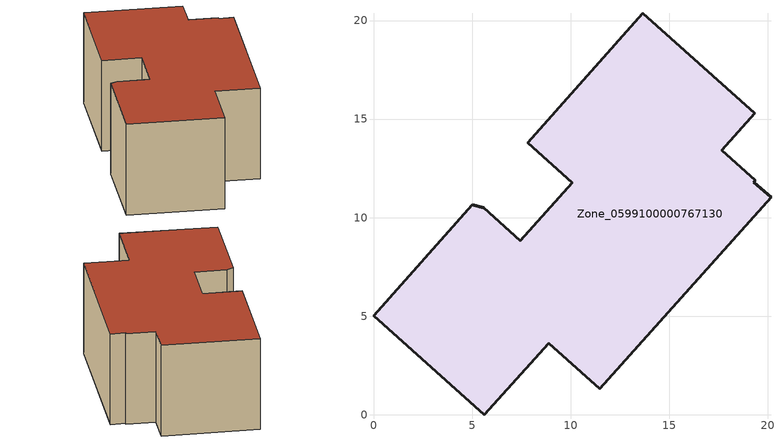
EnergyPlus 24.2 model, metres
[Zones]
Zone_0599100000767130
 floor ground (C_G): 5.01,10.65 5.58,10.5 7.46,8.83 10.09,11.78 7.82,13.8 13.68,20.37 19.36,15.3 17.67,13.42 19.39,11.89 19.3,11.79 20.17,11.03 11.48,1.31 8.9,3.63 5.63,0 0,5.03 z6.89
 wall outside (C_F): 19.36,15.3 13.68,20.37 7.82,13.8 10.09,11.78 7.46,8.83 5.58,10.5 5.01,10.65 0,5.03 5.63,0 8.9,3.63 11.48,1.31 20.17,11.03 19.3,11.79 19.39,11.89 17.67,13.42 19.36,15.3 z6.89:14.42
 roof outside (C_R): 5.58,10.5 5.01,10.65 0,5.03 5.63,0 8.9,3.63 11.48,1.31 20.17,11.03 19.3,11.79 19.39,11.89 17.67,13.42 19.36,15.3 13.68,20.37 7.82,13.8 10.09,11.78 7.46,8.83 z14.42
[BUILDING]
Pand.0599100000767130: North Axis=0; Terrain=City; Loads Convergence Tolerance Value=0.04; Temperature Convergence Tolerance Value=0.4; Solar Distribution=FullExterior; Maximum Number of Warmup Days=25; Minimum Number of Warmup Days=1
[Site:Location]
Rotterdam.The.Hague.AP_ZH_NLD Design_Conditions: Latitude=51.96; Longitude=4.45; Time Zone=1; Elevation=-4.5
[SITE:GROUNDTEMPERATURE:BUILDINGSURFACE]
18, 18, 18, 18, 18, 18, 18, 18, 18, 18, 18, 18
[MATERIAL] Thermal Absorptance=0.9; Solar Absorptance=0.7; Visible Absorptance=0.7
Name | Roughness | Thickness | Conductivity | Density | Specific Heat
G.D.2006-2014 | MediumSmooth | 0.15 | 0.06 | 540 | 1210
F.D.2006-2014 | Rough | 0.3 | 0.12 | 1920 | 840
R.D.2006-2014 | MediumRough | 0.2 | 0.08 | 1500 | 1000
[CONSTRUCTION]
C_G: G.D.2006-2014
C_F: F.D.2006-2014
C_R: R.D.2006-2014
[ZONE]
Zone_0599100000767130: Type=1; Multiplier=1; Ceiling Height=Autocalculate; Volume=Autocalculate; Floor Area=autocalculate; Part of Total Floor Area=Yes
[ZONEINFILTRATION:DESIGNFLOWRATE]
Infil_Zone_0599100000767130: Zone or ZoneList or Space or SpaceList=Zone_0599100000767130; Schedule=AlwaysOn; Design Flow Rate Calculation Method=Flow/Area; Flow Rate per Floor Area=0.0021; Constant Term Coefficient=1; Temperature Term Coefficient=0; Velocity Term Coefficient=0; Velocity Squared Term Coefficient=0
[HVACTEMPLATE:ZONE:IDEALLOADSAIRSYSTEM]
Zone_0599100000767130: Maximum Heating Supply Air Temperature=50; Minimum Cooling Supply Air Temperature=13; Maximum Heating Supply Air Humidity Ratio=0.0156; Minimum Cooling Supply Air Humidity Ratio=0.0077; Heating Limit=NoLimit; Cooling Limit=NoLimit; Dehumidification Control Type=ConstantSensibleHeatRatio; Cooling Sensible Heat Ratio=0.7; Dehumidification Setpoint=60; Humidification Control Type=None; Humidification Setpoint=30; Outdoor Air Method=None; Outdoor Air Flow Rate per Person=0.00944; Outdoor Air Flow Rate per Zone Floor Area=0; Outdoor Air Flow Rate per Zone=0; Demand Controlled Ventilation Type=None; Outdoor Air Economizer Type=NoEconomizer; Heat Recovery Type=None; Sensible Heat Recovery Effectiveness=0.7; Latent Heat Recovery Effectiveness=0.65
[ZONECONTROL:THERMOSTAT]
ThermostatControl_Zone_0599100000767130: Zone or ZoneList=Zone_0599100000767130; Control Type Schedule=DualSetpointControlType; Control 1=Thermostat_Zone_0599100000767130; Temperature Difference Between Cutout And Setpoint=0
[THERMOSTATSETPOINT:DUALSETPOINT]
Thermostat_Zone_0599100000767130: Heating Setpoint Temperature Schedule=HeatingSetpoint_Zone_0599100000767130; Cooling Setpoint Temperature Schedule=CoolingSetpoint_Zone_0599100000767130
[SCHEDULE:COMPACT]
HeatingSetpoint_Zone_0599100000767130: Through: 12/31, For: AllDays, Until: 24:00, 21
CoolingSetpoint_Zone_0599100000767130: Through: 12/31, For: AllDays, Until: 24:00, 24
DualSetpointControlType: Through: 12/31, For: AllDays, Until: 24:00, 4
AlwaysOn: Through: 12/31, For: AllDays, Until: 24:00, 1
